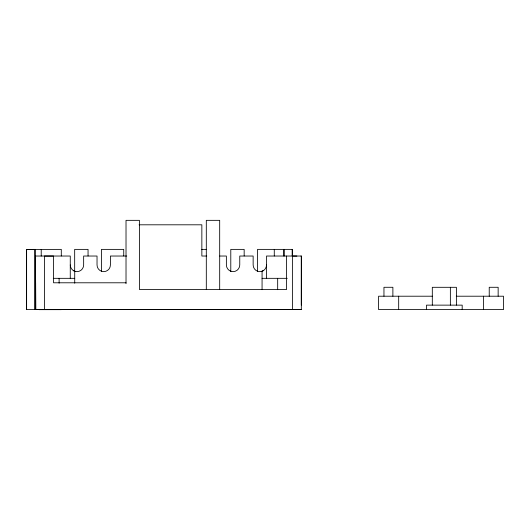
<?xml version="1.0" encoding="UTF-8"?>
<svg xmlns="http://www.w3.org/2000/svg" width="530" height="530" viewBox="0 0 530 530"><rect width="100%" height="100%" fill="white"/><g stroke="black" fill="none" stroke-linecap="round" stroke-linejoin="round"><path stroke-width="0.79" d="M35.775 309.546L35.477 256.03L70.265 256.03L70.265 278.329M59.115 283.192L59.115 278.329M74.723 283.192L74.723 271.201M262.065 289.685L262.065 271.201M277.674 289.685L277.674 278.329M301.312 305.061L301.345 256.056L301.007 256.017M34.529 309.593L34.529 249.378L26.805 249.438L33.112 249.438M261.562 271.413L263.178 270.744M34.529 249.438L35.424 249.378M38.816 309.593L44.394 309.553L44.394 256.03L53.53 256.03L53.537 282.788L126.021 282.788M30.959 249.438L32.297 249.398M244.363 309.527L245.562 309.553L236.638 309.56M26.878 249.444L27.368 249.438M266.524 278.329L266.524 256.03L301.312 256.03L301.312 309.54L292.394 309.553L292.388 256.023L296.886 256.056M27.288 249.444L30.071 249.425L26.5 249.438L26.5 309.593L301.312 309.54L296.853 309.487M27.043 249.444L29.203 249.431M35.629 282.795L35.662 309.593M35.51 309.487L301.312 309.487M26.805 249.438L27.938 249.438M30.071 249.431L26.5 249.438L61.294 249.378L61.294 255.95M113.453 309.56L115.765 309.553M139.072 224.806L201.851 224.806L201.851 256.03L206.753 256.03M201.711 249.378L206.667 249.378M126.763 256.03L110.412 256.03L110.412 264.947A6.691 6.691 0 0 1 103.721 271.638A6.691 6.691 0 0 1 97.03 264.947L97.03 256.03L83.647 256.03L83.647 264.947A6.691 6.691 0 0 1 76.956 271.638A6.691 6.691 0 0 1 70.265 264.947M219.771 256.03L226.376 256.03L226.376 264.947A6.691 6.691 0 0 0 233.067 271.638A6.691 6.691 0 0 0 239.759 264.947L239.759 256.03L253.141 256.03L253.141 264.947A6.691 6.691 0 0 0 259.832 271.638A6.691 6.691 0 0 0 266.524 264.947M53.285 278.329L74.723 278.329M262.065 278.329L287.267 278.329M432.42 296.21L378.606 296.21L378.606 309.593L503.5 309.593L503.5 296.21L456.27 296.21M39.041 309.659L61.241 309.659M262.065 309.553L262.595 309.553M74.193 309.553L74.723 309.553M73.61 270.744L75.227 271.413M498.147 296.21L498.147 287.286L489.23 287.286L489.23 296.21M483.426 296.21L483.426 309.593M462.186 309.593L462.186 305.134L426.504 305.134L426.504 309.593M456.39 305.134L456.39 287.306L432.308 287.306L432.308 305.134M450.367 287.306L450.367 305.134M398.679 296.21L398.679 309.593M392.882 296.21L392.882 287.286L383.958 287.286L383.958 296.21M292.341 255.977L292.341 249.378L257.547 249.378L257.547 271.559M292.222 249.378L292.222 255.977M286.598 256.023L286.598 289.479L139.403 289.479L139.403 220.341L126.021 220.341L126.021 283.696M284.312 249.378L284.312 255.977M283.418 249.378L283.418 255.977M274.275 249.378L274.275 255.983M244.164 255.95L244.164 249.378L230.788 249.378L230.788 271.559M219.692 289.479L219.685 220.341L206.309 220.341L206.309 289.479M123.735 255.937L123.735 249.378L101.435 249.378L101.435 271.559M88.053 255.95L88.053 249.378L74.67 249.378L74.67 271.559M41.221 249.438L41.221 256.036M35.424 249.438L35.424 309.593M26.619 249.438L26.619 309.593M298.006 309.513L296.853 309.553L298.006 309.513"/></g></svg>
